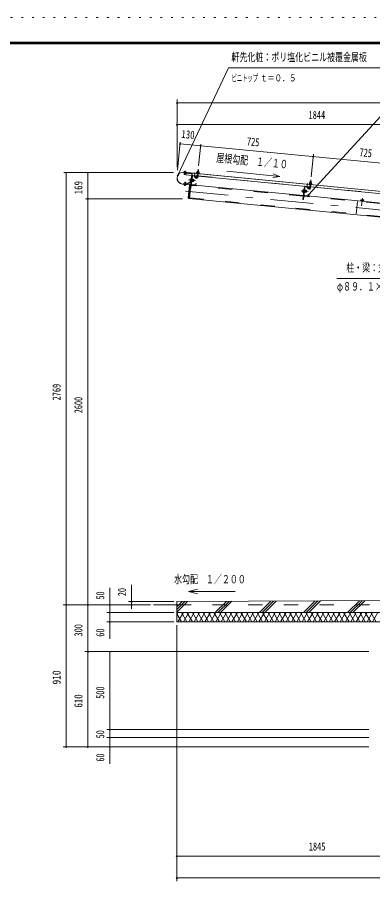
# Model space of a CAD drawing. Units: millimetres, scale not verified. Extents: x -31992 to 32005, y -14700 to 14700.
# Drawn here: x 11215 to 19187, y -4742 to 14700 of the extents above; entities that cross this region are included whole.
import ezdxf
from ezdxf.enums import TextEntityAlignment as Align

# ---------------------------------------------------------------- set-up
doc = ezdxf.new("R2010")
doc.units = ezdxf.units.MM
doc.header["$LTSCALE"] = 80
for name, pattern in [('USER2', [10, 4, -6]), ('USER3', [24, 12, -5, 2, -5]), ('USER4', [3, 0.5, -2.5])]:
    doc.linetypes.add(name, pattern=pattern)
for name, color, linetype, lineweight in [('0-6_2-02BOLD', 7, 'Continuous', 18), ('0-7_2-12HIDDEN', 3, 'USER2', 18), ('0-8_2-22CENTER', 3, 'USER3', 18), ('0-9_2-42THIN', 4, 'Continuous', 18), ('0-A_2-52DIM', 3, 'Continuous', 18), ('0-B_2-62HATCH', 2, 'Continuous', 18), ('0-C_F-F1PAPER', 5, 'Continuous', 18), ('0-D_F-E_J_ADD', 5, 'USER4', 18)]:
    doc.layers.add(name, color=color, linetype=linetype, lineweight=lineweight)
doc.styles.add('ＭＳ ゴシック', font='')
doc.styles.get('ＭＳ ゴシック').set_extended_font_data('MS Gothic')

msp = doc.modelspace()

# ---------------------------------------------------------------- linework, layer by layer
at = {"layer": '0-6_2-02BOLD'}
for p, q in [((20437.99, 10698.56), (14944.94, 11227.48)), ((14957, 11245.98), (14955.84, 11233.79)), ((14960.85, 11184.09), (14981.76, 11182.1)), ((14964.31, 11220.5), (14964.79, 11225.56)), ((14965.89, 11232.83), (14967.06, 11245.02)), ((14985.7, 11223.55), (14985.22, 11218.49)), ((14986.01, 11230.92), (14987.18, 11243.09)), ((15002.63, 11216.81), (15003.13, 11221.87)), ((15002.95, 11220.14), (20437.81, 10696.82)), ((15129.1, 11186.36), (15076.29, 10637.81)), ((15129.09, 11186.35), (15113.62, 11025.66)), ((15122.95, 11122.43), (15134.09, 11121.36)), ((15141.95, 11144.52), (15123.97, 10957.77)), ((15248.93, 11145.47), (15137.45, 11156.2)), ((15230.28, 11141.63), (15148.06, 11149.55)), ((15240.89, 11134.98), (15238.61, 11111.29)), ((15253.8, 11195.98), (15246.39, 11119.12)), ((15271.08, 11156.39), (15250.18, 11158.41)), ((15256.7, 11235.15), (15254.98, 11217.31)), ((15260.69, 11267.53), (15281.59, 11265.51)), ((15267.3, 11117.1), (15274.7, 11193.97)), ((17774.75, 10902.25), (15269.84, 11143.45)), ((15277.61, 11215.13), (15279.32, 11232.98)), ((14919.41, 10962.35), (15076.88, 10947.2)), ((15077.05, 10948.93), (14919.58, 10964.1)), ((14967, 10952.13), (14965.84, 10939.96)), ((14985.95, 10938.04), (14987.12, 10950.22)), ((15110.33, 11020.71), (15012.22, 10968.13)), ((15017.51, 10958.25), (15112.02, 11008.91)), ((15109.25, 11038.64), (15092.52, 11040.25)), ((15095.04, 11066.4), (15111.77, 11064.79)), ((15117.32, 10947.16), (17631.99, 10705.03)), ((15129, 10951.66), (15211.22, 10943.75)), ((15137.72, 11042.07), (15145.36, 11048.36)), ((15146.02, 11055.33), (15138.39, 11049.04)), ((15164.32, 11033.34), (15144.1, 11035.29)), ((15146.62, 11061.43), (15166.83, 11059.49)), ((15173.63, 11031.58), (15176.3, 11059.44)), ((17649.78, 10714.56), (17667.76, 10901.3)), ((17673.88, 10906.34), (17756.09, 10898.41)), ((17772.21, 10875.9), (17779.61, 10952.77)), ((17796.9, 10913.18), (17776, 10915.19)), ((17780.8, 10974.1), (17782.52, 10991.95)), ((17786.5, 11024.31), (17807.41, 11022.31)), ((17800.52, 10950.75), (17793.12, 10873.89)), ((20300.56, 10659.04), (17795.66, 10900.24)), ((17805.15, 10989.77), (17803.42, 10971.92)), ((17635.07, 10795.43), (17618.34, 10797.04)), ((17620.86, 10823.19), (17637.59, 10821.58)), ((17639.18, 10838.12), (17644.76, 10837.58)), ((17643.14, 10703.95), (20157.81, 10461.82)), ((17648.77, 10879.21), (17659.91, 10878.15)), ((17737.04, 10700.54), (17654.83, 10708.45)), ((17661.35, 10776.21), (17655.77, 10776.74)), ((17668.55, 10777.98), (17661.58, 10778.65)), ((17671.17, 10805.15), (17663.53, 10798.85)), ((17671.84, 10812.12), (17664.2, 10805.82)), ((17669.91, 10792.07), (17690.13, 10790.13)), ((17692.65, 10816.28), (17672.43, 10818.22)), ((17673.69, 10831.3), (17693.92, 10829.35)), ((17702.12, 10816.23), (17699.44, 10788.37)), ((18935.18, 10608.01), (18933.13, 10586.77)), ((18967.33, 10583.48), (18969.37, 10604.72)), ((21096.38, 1634.25), (14794.81, 1602.9)), ((14794.81, 1532.9), (14269.81, 1532.9))]:
    msp.add_line(p, q, dxfattribs=at)
for points in [[(14945.11, 11229.22), (15107.8, 11213.55), (15107.64, 11211.81)], [(15123.87, 11205.14), (14946.89, 11222.18), (14945.82, 11211.03), (15122.8, 11193.99)], [(14957, 11245.98), (14960.21, 11247.44), (14994.36, 11244.18), (14997.23, 11242.14), (14996.08, 11229.96)], [(14984.16, 11207.34), (14981.76, 11182.1), (14977.94, 11178.95), (14964.01, 11180.28), (14960.85, 11184.09), (14963.25, 11209.35)], [(15126.15, 11155.7), (14997.94, 11168.04), (15001.56, 11205.66)], [(15140.24, 11185.29), (15108.93, 10860.06), (15097.79, 10861.14)], [(15231.92, 11112.52), (15209.7, 11128.37), (15197.51, 11111.27), (15219.72, 11095.42)], [(15238.61, 11111.29), (15233.04, 11111.83), (15235.32, 11135.52)], [(15243.66, 11218.41), (15245.38, 11236.25), (15248.59, 11237.71), (15287.78, 11233.93), (15290.64, 11231.89), (15288.92, 11214.05)], [(15278.63, 11234.81), (15281.59, 11265.51), (15280.01, 11267.43), (15262.6, 11269.1), (15260.69, 11267.53), (15257.73, 11236.83)], [(15008.24, 10967.33), (14944.05, 10973.51), (14942.97, 10962.35), (15007.17, 10956.18)], [(14997.18, 10949.26), (14996.01, 10937.08), (14992.79, 10935.61), (14958.66, 10938.87), (14955.78, 10940.92), (14956.94, 10953.1)], [(14989.33, 10969.15), (14992.16, 10998.96), (14971.26, 11000.95), (14968.41, 10971.16)], [(14971.26, 11000.95), (14975.07, 11004.1), (14989.01, 11002.77), (14992.16, 10998.96)], [(15088.75, 10949.91), (15077.3, 10940.47), (15049.42, 10650.95), (15058.87, 10639.49), (20382.93, 10126.85)], [(15058.87, 10639.49), (15088.75, 10949.91), (15106.17, 10948.23)], [(15082.61, 10951.92), (15084.12, 10967.6), (15082.38, 10967.76), (15080.87, 10952.08)], [(15113.03, 11077.87), (15096.3, 11079.48), (15093.47, 11075.51), (15089.24, 11031.62), (15091.26, 11027.18), (15108, 11025.57)], [(15113.23, 11021.57), (15107.66, 11022.11), (15113.37, 11081.33), (15118.94, 11080.8)], [(15129.95, 11019.96), (15135.53, 11019.42), (15141.24, 11078.64), (15135.66, 11079.18)], [(15141, 11076.21), (15147.97, 11075.53), (15142.74, 11021.19), (15135.77, 11021.86)], [(15142.84, 11022.21), (15163.05, 11020.26), (15165.89, 11024.23), (15170.11, 11068.13), (15168.1, 11072.56), (15147.87, 11074.51)], [(15169.34, 11060.12), (15176.3, 11059.44), (15181.03, 11053.72), (15179.35, 11036.29), (15173.63, 11031.58), (15166.66, 11032.25)], [(15217.34, 10948.78), (15219.62, 10972.47), (15225.2, 10971.94), (15222.91, 10948.25)], [(17662.19, 10901.83), (17634.75, 10616.86), (17623.6, 10617.93), (17648.76, 10879.22)], [(17761.14, 10892.31), (17758.85, 10868.62), (17764.43, 10868.08), (17766.71, 10891.77)], [(17814.74, 10970.84), (17816.46, 10988.68), (17813.59, 10990.72), (17774.4, 10994.5), (17771.2, 10993.04), (17769.48, 10975.19)], [(17783.54, 10993.61), (17786.5, 11024.31), (17788.41, 11025.89), (17805.83, 11024.22), (17807.41, 11022.31), (17804.45, 10991.6)], [(17615.06, 10788.4), (17619.29, 10832.3), (17622.11, 10836.27), (17638.85, 10834.65)], [(17633.81, 10782.35), (17617.08, 10783.97), (17615.06, 10788.4)], [(17639.18, 10838.12), (17633.48, 10778.89), (17639.05, 10778.35)], [(17661.35, 10776.21), (17667.06, 10835.43), (17661.48, 10835.97)], [(17666.81, 10832.99), (17673.79, 10832.32), (17668.55, 10777.98)], [(17693.92, 10829.35), (17695.93, 10824.91), (17691.7, 10781.02), (17688.87, 10777.05), (17668.66, 10779)], [(17692.48, 10789.04), (17699.44, 10788.37), (17705.17, 10793.08), (17706.85, 10810.51), (17702.12, 10816.23), (17695.16, 10816.9)], [(17757.74, 10869.31), (17735.52, 10885.15), (17723.32, 10868.06), (17745.55, 10852.21)], [(17748.73, 10705.03), (17751.01, 10728.72), (17745.43, 10729.26), (17743.16, 10705.57)], [(18986.14, 10574.63), (18986.81, 10581.6), (18913.65, 10588.65), (18912.98, 10581.68)], [(18916.03, 10588.42), (18918.08, 10609.66), (18923.83, 10612.28), (18981.32, 10606.74), (18986.47, 10603.07), (18984.42, 10581.83)], [(14794.81, 1602.9), (14794.81, 1147.9), (20429.81, 1147.9)], [(20429.81, 482.9), (20429.81, 1357.9), (14794.81, 1357.9)]]:
    msp.add_lwpolyline(points, dxfattribs=at)
for points in [[(14997.74, 11229.8), (14997.2, 11224.22), (14953.64, 11228.38), (14954.18, 11233.95)], [(15237.89, 11213.34), (15238.43, 11218.91), (15294.16, 11213.53), (15293.63, 11207.96)], [(14999.36, 10954.68), (14998.84, 10949.1), (14955.27, 10953.26), (14955.81, 10958.83)], [(17764.24, 10975.7), (17763.7, 10970.12), (17819.45, 10964.75), (17819.99, 10970.32)]]:
    msp.add_lwpolyline(points, close=True, dxfattribs=at)
for centre, radius, start, end in [((14932.26, 11095.78), 134.05, 84.49997, 264.49997), ((14932.26, 11095.78), 132.3, 84.49997, 264.49997), ((14961.43, 11239.18), 8.11, 46.00594, 84.55217), ((14974.46, 11216.16), 29.79, 64.72084, 104.38129), ((14991.59, 11236.3), 8.11, 84.55217, 123.0836), ((15122.13, 11187.02), 7, 354.49998, 84.49997), ((15122.13, 11187.02), 18.2, 354.49998, 84.49997), ((15147.52, 11143.98), 11.2, 84.4973, 174.4973), ((15147.52, 11143.98), 5.6, 84.4973, 174.4973), ((15237.25, 11119.99), 30.18, 234.5, 354.5), ((15229.74, 11136.05), 5.6, 354.5092, 84.50122), ((15229.74, 11136.05), 11.2, 354.50143, 84.50122), ((15237.25, 11119.99), 9.19, 234.5, 354.5), ((15240.7, 11206.03), 7, 84.4998, 264.4998), ((15250.24, 11227.44), 10.06, 50.11574, 110.11574), ((15264.57, 11198.38), 37.62, 66.91203, 102.08795), ((15284.19, 11224.17), 10.06, 58.88425, 118.88425), ((15289.48, 11201.33), 7, 264.50061, 84.50061), ((14961.42, 10946.75), 8.11, 264.55217, 303.0836), ((14978.56, 10966.89), 29.79, 244.72084, 284.38129), ((14991.58, 10943.87), 8.11, 226.00594, 264.55217), ((15008.91, 10974.3), 18.2, 264.49997, 298.1879), ((15008.91, 10974.3), 7, 264.49997, 298.18448), ((15077.39, 10952.42), 5.25, 264.49997, 354.49997), ((15077.39, 10952.42), 3.5, 264.49997, 354.49997), ((15099.49, 11032.98), 10.07, 133.77223, 174.49905), ((15127.79, 11050.06), 36.61, 153.47365, 195.52446), ((15103.26, 11072.21), 10.07, 174.49905, 215.22588), ((15107.35, 11026.27), 6.3, 298.20261, 313.75566), ((15129.54, 10957.23), 11.2, 174.4973, 264.48845), ((15129.54, 10957.23), 5.6, 174.4973, 264.48845), ((15156.09, 11027.53), 10.07, 354.49905, 35.22588), ((15131.56, 11049.69), 36.61, 333.47365, 15.52446), ((15159.87, 11066.76), 10.07, 313.77223, 354.49905), ((15211.76, 10949.32), 11.2, 264.49953, 354.50208), ((15211.76, 10949.32), 5.6, 264.49953, 354.5092), ((17673.34, 10900.77), 11.2, 84.4973, 174.4973), ((17673.34, 10900.77), 5.6, 84.4973, 174.4973), ((17755.56, 10892.84), 5.6, 354.5092, 84.50122), ((17755.56, 10892.84), 11.2, 354.50143, 84.50122), ((17766.52, 10962.82), 7, 84.4998, 264.4998), ((17776.06, 10984.22), 10.06, 50.11574, 110.11574), ((17790.39, 10955.17), 37.62, 66.91203, 102.08795), ((17810, 10980.96), 10.06, 58.88425, 118.88425), ((17815.29, 10958.12), 7, 264.50061, 84.50061), ((17625.3, 10789.77), 10.07, 133.77223, 174.49905), ((17653.61, 10806.84), 36.61, 153.47365, 195.52446), ((17629.08, 10829), 10.07, 174.49905, 215.22588), ((17655.35, 10714.02), 11.2, 174.4973, 264.48845), ((17655.35, 10714.02), 5.6, 174.4973, 264.48845), ((17657.37, 10806.48), 36.61, 333.47365, 15.52446), ((17681.91, 10784.32), 10.07, 354.49905, 35.22588), ((17685.69, 10823.55), 10.07, 313.77223, 354.49905), ((17737.58, 10706.11), 11.2, 264.49953, 354.50208), ((17737.58, 10706.11), 5.6, 264.49953, 354.5092), ((17763.07, 10876.78), 30.18, 234.5, 354.5), ((17763.07, 10876.78), 9.19, 234.5, 354.5), ((18925.66, 10598.8), 13.24, 44.06885, 84.5), ((18947.95, 10561.5), 48.23, 63.6357, 105.3643), ((18976.95, 10593.86), 13.24, 84.5, 124.92831)]:
    msp.add_arc(centre, radius, start, end, dxfattribs=at)
at = {"layer": '0-7_2-12HIDDEN'}
for p, q in [((15126.31, 11157.44), (14998.1, 11169.78)), ((15137.61, 11157.93), (15249.1, 11147.2)), ((15270, 11145.19), (17774.91, 10903.99)), ((17630.58, 10690.39), (15115.91, 10932.53)), ((17795.82, 10901.98), (20300.73, 10660.79)), ((15077.69, 10652.44), (20384.34, 10141.48)), ((20156.39, 10447.18), (17641.73, 10689.32)), ((18843.67, 10573.58), (18816.59, 10292.43)), ((14794.81, 1532.9), (28864.81, 1532.9))]:
    msp.add_line(p, q, dxfattribs=at)
at = {"layer": '0-8_2-22CENTER'}
for p, q in [((15274.21, 11298.43), (15256.85, 11118.11)), ((14970.56, 11175.79), (14978.71, 11260.43)), ((15187.49, 11128.17), (15196.41, 11220.84)), ((15225.82, 11103.97), (15192.34, 11127.84)), ((14974.31, 10922.63), (14982.46, 11007.27)), ((15056.51, 11056.92), (15215.03, 11041.64)), ((17713.31, 10884.96), (17722.23, 10977.63)), ((17782.66, 10874.89), (17800.03, 11055.22)), ((14986.71, 10803.08), (20397.88, 10282.06)), ((17740.85, 10798.43), (17582.33, 10813.71)), ((17718.16, 10884.63), (17751.64, 10860.76)), ((18955.93, 10644.36), (18939.49, 10473.64))]:
    msp.add_line(p, q, dxfattribs=at)
for centre in [(15237.25, 11119.99), (17763.07, 10876.78)]:
    msp.add_arc(centre, 19.69, 234.5, 354.5, dxfattribs=at)
at = {"layer": '0-9_2-42THIN'}
for p, q in [((14966.05, 11209.08), (14963.38, 11181.04)), ((14967.59, 11225.3), (14967.11, 11220.23)), ((14978.7, 11179.58), (14981.37, 11207.61)), ((14982.44, 11218.76), (14982.92, 11223.82)), ((15251.92, 11158.23), (15249.55, 11151.9)), ((15255.54, 11195.81), (15251.92, 11158.23)), ((15262.6, 11269.1), (15259.47, 11236.66)), ((15276.89, 11234.98), (15280.02, 11267.43)), ((14971.2, 10970.9), (14974.31, 11003.48)), ((14989.64, 11002.01), (14986.53, 10969.42)), ((15166.99, 11035.74), (15177.45, 11034.73)), ((15179.46, 11055.63), (15169, 11056.64)), ((17788.41, 11025.89), (17785.29, 10993.45)), ((17802.71, 10991.77), (17805.83, 11024.21)), ((17692.81, 10792.52), (17703.26, 10791.51)), ((17705.27, 10812.41), (17694.82, 10813.42))]:
    msp.add_line(p, q, dxfattribs=at)
for points in [[(15270.46, 11149.89), (15269.34, 11156.56), (15272.96, 11194.14)], [(17775.37, 10908.69), (17777.74, 10915.02), (17781.35, 10952.6)], [(17798.77, 10950.92), (17795.16, 10913.35), (17796.27, 10906.68)]]:
    msp.add_lwpolyline(points, dxfattribs=at)
at = {"layer": '0-A_2-52DIM'}
for p, q in [((20359.8, 13565.9), (17746.87, 10718.92)), ((14798.31, 11345.24), (14798.31, 12855.45)), ((14812.31, 12785.45), (14784.31, 12785.45)), ((14798.31, 12785.45), (28861.29, 12785.45)), ((14812.31, 12295.45), (14784.31, 12295.45)), ((28861.29, 12295.45), (14798.31, 12295.45)), ((14871.63, 11901.27), (14811.11, 11272.78)), ((14882.42, 11867.92), (14854.42, 11867.92)), ((20376.44, 11337.56), (14868.42, 11867.92)), ((15328.02, 11857.32), (15280.92, 11368.11)), ((15338.81, 11823.97), (15310.81, 11823.97)), ((17806.73, 11124.9), (17855.66, 11633.02)), ((17864.63, 11580.76), (17836.63, 11580.76)), ((12257.31, 11224.4), (14721.43, 11224.4)), ((12323.81, 11224.4), (12295.81, 11224.4)), ((12309.81, -1652.1), (12309.81, 11224.4)), ((12813.81, 11224.4), (12785.81, 11224.4)), ((12799.81, -1652.1), (12799.81, 11224.4)), ((14829.04, 11158.64), (14801.04, 11158.64)), ((17102.35, 11135.89), (16947.01, 11109.89)), ((17760.87, 10718.92), (17732.87, 10718.92)), ((12747.31, 10632.9), (14917.16, 10632.9)), ((12813.81, 10632.9), (12785.81, 10632.9)), ((13779.81, 1438.97), (13779.81, 1980.9)), ((13289.81, 1910.9), (13289.81, 769.9)), ((15254.67, 1773.46), (15051.83, 1827.81)), ((14724.81, 1602.9), (13709.81, 1602.9)), ((13793.81, 1602.9), (13765.81, 1602.9)), ((12239.81, 1532.9), (14199.81, 1532.9)), ((12323.81, 1532.9), (12295.81, 1532.9)), ((12813.81, 1532.9), (12785.81, 1532.9)), ((13303.81, 1532.9), (13275.81, 1532.9)), ((13793.81, 1532.9), (13765.81, 1532.9)), ((13219.81, 1357.9), (14724.81, 1357.9)), ((13303.81, 1357.9), (13275.81, 1357.9)), ((14724.81, 1147.9), (13219.81, 1147.9)), ((13303.81, 1147.9), (13275.81, 1147.9)), ((14794.81, -4662.1), (14794.81, 1077.9)), ((19099.81, 482.9), (12729.81, 482.9)), ((12813.81, 482.91), (12785.81, 482.91)), ((13303.81, 482.9), (13275.81, 482.9)), ((13289.81, 482.9), (13289.81, -2030.1)), ((19099.81, -1267.1), (13219.81, -1267.1)), ((13303.81, -1267.1), (13275.81, -1267.1)), ((13219.81, -1442.1), (19099.81, -1442.1)), ((13303.81, -1442.1), (13275.81, -1442.1)), ((19099.81, -1652.1), (12239.81, -1652.1)), ((12323.81, -1652.1), (12295.81, -1652.1)), ((12813.81, -1652.1), (12785.81, -1652.1)), ((13303.81, -1652.1), (13275.81, -1652.1)), ((14808.81, -4102.1), (14780.81, -4102.1)), ((14794.81, -4102.1), (28864.81, -4102.1)), ((14808.81, -4592.1), (14780.81, -4592.1)), ((28864.81, -4592.1), (14794.81, -4592.1))]:
    msp.add_line(p, q, dxfattribs=at)
for points in [[(14815.04, 11158.64), (15949.8, 13565.9), (19589.8, 13565.9)], [(16954.83, 11191.05), (17102.35, 11135.89), (15912.94, 11250.42)], [(18384.91, 8845.48), (20344.9, 8845.48), (21131.86, 8167.82)], [(16101.83, 1827.81), (15051.83, 1827.81), (15254.67, 1882.16)]]:
    msp.add_lwpolyline(points, dxfattribs=at)
for centre in [(14798.31, 12785.45), (14798.31, 12295.45), (14868.42, 11867.92), (15324.81, 11823.97), (17850.63, 11580.76), (12309.81, 11224.4), (12799.81, 11224.4), (14815.04, 11158.64), (17746.87, 10718.92), (12799.81, 10632.9), (13779.81, 1602.9), (12309.81, 1532.9), (12799.81, 1532.9), (13289.81, 1532.9), (13779.81, 1532.9), (13289.81, 1357.9), (13289.81, 1147.9), (12799.81, 482.91), (13289.81, 482.9), (13289.81, -1267.1), (13289.81, -1442.1), (12309.81, -1652.1), (12799.81, -1652.1), (13289.81, -1652.1), (14794.81, -4102.1), (14794.81, -4592.1)]:
    msp.add_arc(centre, 14, 180, 0, dxfattribs=at)
at = {"layer": '0-B_2-62HATCH'}
for p, q in [((14794.81, 1368.15), (15030.74, 1604.08)), ((14971.05, 1603.78), (14794.81, 1427.54)), ((14794.81, 1486.94), (14911.35, 1603.48)), ((15655.72, 1357.9), (15906.25, 1608.43)), ((15965.94, 1608.73), (15715.12, 1357.9)), ((15774.51, 1357.9), (16025.63, 1609.03)), ((16901.15, 1613.38), (16645.67, 1357.9)), ((16960.84, 1613.68), (16705.07, 1357.9)), ((16764.46, 1357.9), (17020.54, 1613.98)), ((17635.62, 1357.9), (17896.04, 1618.33)), ((17955.75, 1618.63), (17695.01, 1357.9)), ((17754.41, 1357.9), (18015.44, 1618.93)), ((18890.95, 1623.28), (18625.57, 1357.9)), ((18684.96, 1357.9), (18950.64, 1623.58)), ((19010.33, 1623.88), (18744.36, 1357.9)), ((14794.81, 1317.95), (14817.88, 1357.9)), ((14898.7, 1147.9), (14794.81, 1327.86)), ((14939.12, 1357.9), (14817.88, 1147.9)), ((14898.7, 1357.9), (15019.95, 1147.9)), ((15060.36, 1357.9), (14939.12, 1147.9)), ((15141.19, 1147.9), (15019.95, 1357.9)), ((15060.36, 1147.9), (15181.61, 1357.9)), ((15141.19, 1357.9), (15262.44, 1147.9)), ((15302.85, 1357.9), (15181.61, 1147.9)), ((15383.68, 1147.9), (15262.44, 1357.9)), ((15302.85, 1147.9), (15424.1, 1357.9)), ((15383.69, 1357.9), (15504.93, 1147.9)), ((15545.34, 1357.9), (15424.1, 1147.9)), ((15626.17, 1147.9), (15504.93, 1357.9)), ((15545.34, 1147.9), (15666.58, 1357.9)), ((15747.41, 1147.9), (15626.17, 1357.9)), ((15787.83, 1357.9), (15666.58, 1147.9)), ((15747.41, 1357.9), (15868.66, 1147.9)), ((15909.07, 1357.9), (15787.83, 1147.9)), ((15989.9, 1147.9), (15868.66, 1357.9)), ((15909.07, 1147.9), (16030.32, 1357.9)), ((15989.9, 1357.9), (16111.15, 1147.9)), ((16151.56, 1357.9), (16030.32, 1147.9)), ((16232.38, 1147.9), (16111.15, 1357.9)), ((16151.56, 1147.9), (16272.8, 1357.9)), ((16232.39, 1357.9), (16353.63, 1147.9)), ((16394.05, 1357.9), (16272.8, 1147.9)), ((16474.87, 1147.9), (16353.63, 1357.9)), ((16394.05, 1147.9), (16515.29, 1357.9)), ((16474.88, 1357.9), (16596.12, 1147.9)), ((16636.54, 1357.9), (16515.29, 1147.9)), ((16717.37, 1147.9), (16596.12, 1357.9)), ((16636.54, 1147.9), (16757.78, 1357.9)), ((16717.37, 1357.9), (16838.61, 1147.9)), ((16879.02, 1357.9), (16757.78, 1147.9)), ((16959.85, 1147.9), (16838.61, 1357.9)), ((16879.02, 1147.9), (17000.27, 1357.9)), ((16959.85, 1357.9), (17081.09, 1147.9)), ((17121.51, 1357.9), (17000.27, 1147.9)), ((17202.34, 1147.9), (17081.09, 1357.9)), ((17121.51, 1147.9), (17242.75, 1357.9)), ((17202.34, 1357.9), (17323.58, 1147.9)), ((17364, 1357.9), (17242.75, 1147.9)), ((17444.83, 1147.9), (17323.58, 1357.9)), ((17364, 1147.9), (17485.24, 1357.9)), ((17444.83, 1357.9), (17566.07, 1147.9)), ((17606.48, 1357.9), (17485.24, 1147.9)), ((17687.31, 1147.9), (17566.07, 1357.9)), ((17606.48, 1147.9), (17727.73, 1357.9)), ((17687.31, 1357.9), (17808.56, 1147.9)), ((17848.97, 1357.9), (17727.73, 1147.9)), ((17929.8, 1147.9), (17808.56, 1357.9)), ((17848.97, 1147.9), (17970.22, 1357.9)), ((17929.8, 1357.9), (18051.05, 1147.9)), ((18091.46, 1357.9), (17970.22, 1147.9)), ((18172.29, 1147.9), (18051.05, 1357.9)), ((18091.46, 1147.9), (18212.7, 1357.9)), ((18172.29, 1357.9), (18293.53, 1147.9)), ((18333.94, 1357.9), (18212.7, 1147.9)), ((18414.77, 1147.9), (18293.53, 1357.9)), ((18333.94, 1147.9), (18455.19, 1357.9)), ((18414.78, 1357.9), (18536.02, 1147.9)), ((18576.43, 1357.9), (18455.19, 1147.9)), ((18657.26, 1147.9), (18536.02, 1357.9)), ((18576.43, 1147.9), (18697.68, 1357.9)), ((18778.51, 1147.9), (18657.27, 1357.9)), ((18818.93, 1357.9), (18697.68, 1147.9)), ((18778.51, 1357.9), (18899.75, 1147.9)), ((18940.16, 1357.9), (18818.93, 1147.9)), ((19020.99, 1147.9), (18899.75, 1357.9)), ((18940.16, 1147.9), (19061.41, 1357.9)), ((19020.99, 1357.9), (19142.24, 1147.9)), ((19182.65, 1357.9), (19061.41, 1147.9)), ((19263.48, 1147.9), (19142.24, 1357.9)), ((19182.65, 1147.9), (19303.9, 1357.9))]:
    msp.add_line(p, q, dxfattribs=at)
at = {"layer": '0-C_F-F1PAPER'}
for points in [[(31304.92, -14000), (-8875.08, -14000), (-8875.08, 14140), (31304.92, 14140)], [(31301.42, -13996.5), (31301.42, 14136.5), (-8871.58, 14136.5), (-8871.58, -13996.5)], [(31297.92, -13993), (31297.92, 14133), (-8868.08, 14133), (-8868.08, -13993)], [(31294.42, -13989.5), (-8864.58, -13989.5), (-8864.58, 14129.5), (31294.42, 14129.5)], [(31290.92, -13986), (31290.92, 14126), (-8861.08, 14126), (-8861.08, -13986)], [(31287.42, -13982.5), (-8857.58, -13982.5), (-8857.58, 14122.5), (31287.42, 14122.5)], [(31283.92, -13979), (31283.92, 14119), (-8854.08, 14119), (-8854.08, -13979)], [(31280.42, -13975.5), (-8850.58, -13975.5), (-8850.58, 14115.5), (31280.42, 14115.5)], [(31276.92, -13972), (-8847.08, -13972), (-8847.08, 14112), (31276.92, 14112)], [(31273.42, -13968.5), (-8843.58, -13968.5), (-8843.58, 14108.5), (31273.42, 14108.5)], [(31269.92, -13965), (31269.92, 14105), (-8840.08, 14105), (-8840.08, -13965)]]:
    msp.add_lwpolyline(points, close=True, dxfattribs=at)
at = {"layer": '0-D_F-E_J_ADD'}
msp.add_lwpolyline([(32004.92, -14700), (-9575.08, -14700), (-9575.08, 14700), (32004.92, 14700)], close=True, dxfattribs=at)

# ---------------------------------------------------------------- texts
at = {"layer": '0-A_2-52DIM', "color": 7, "style": 'ＭＳ ゴシック'}
for s, height, width, p in [('軒先化粧：ポリ塩化ビニル被覆金属板', 182.3, 0.7, (16019.8, 13660.78)), ('ビニトップ ', 155, 0.55, (16019.8, 13215.9)), ('ｔ＝０．５', 155, 0.75, (16662.79, 13215.9)), ('1844', 182.3, 0.75, (17748.73, 12365.45)), ('柱・梁：丸パイプ', 182.3, 0.7, (18594.91, 8940.36)), ('φ８９．１×４．２', 182.3, 0.7, (18384.91, 8520.35)), ('水勾配\u3000１／２００', 182.3, 0.7, (14731.98, 1957.68)), ('1845', 182.3, 0.75, (17754.45, -4032.1))]:
    msp.add_text(s, height=height, dxfattribs=dict(at, width=width)).set_placement(p, align=Align.BOTTOM_LEFT)
for s, rotation, width, p in [('130', 354.5, 0.8, (14881.93, 11944.35)), ('725', 354.5, 0.65, (16353.59, 11777.65)), ('725', 354.501, 0.65, (18879.4, 11534.44)), ('屋根勾配\u3000１／１０', 354.5, 0.7, (15668.59, 11409.87)), ('169', 90, 0.8, (12729.81, 10733.95)), ('2769', 90, 0.65, (12239.81, 6113.72)), ('2600', 90, 0.7, (12729.81, 5827.05)), ('50', 90, 0.7, (13219.81, 1649.5)), ('20', 90, 0.7, (13709.81, 1725.65)), ('300', 90, 0.75, (12729.81, 820.16)), ('60', 90, 0.7, (13219.81, 815.94)), ('910', 90, 0.85, (12239.81, -255.69)), ('500', 90, 0.75, (13219.81, -577.52)), ('610', 90, 0.8, (12729.81, -773.42)), ('50', 90, 0.7, (13219.81, -1462)), ('60', 90, 0.7, (13219.81, -1984.06))]:
    msp.add_text(s, height=182.3, rotation=rotation, dxfattribs=dict(at, width=width)).set_placement(p, align=Align.BOTTOM_LEFT)

doc.saveas('drawing.dxf')
